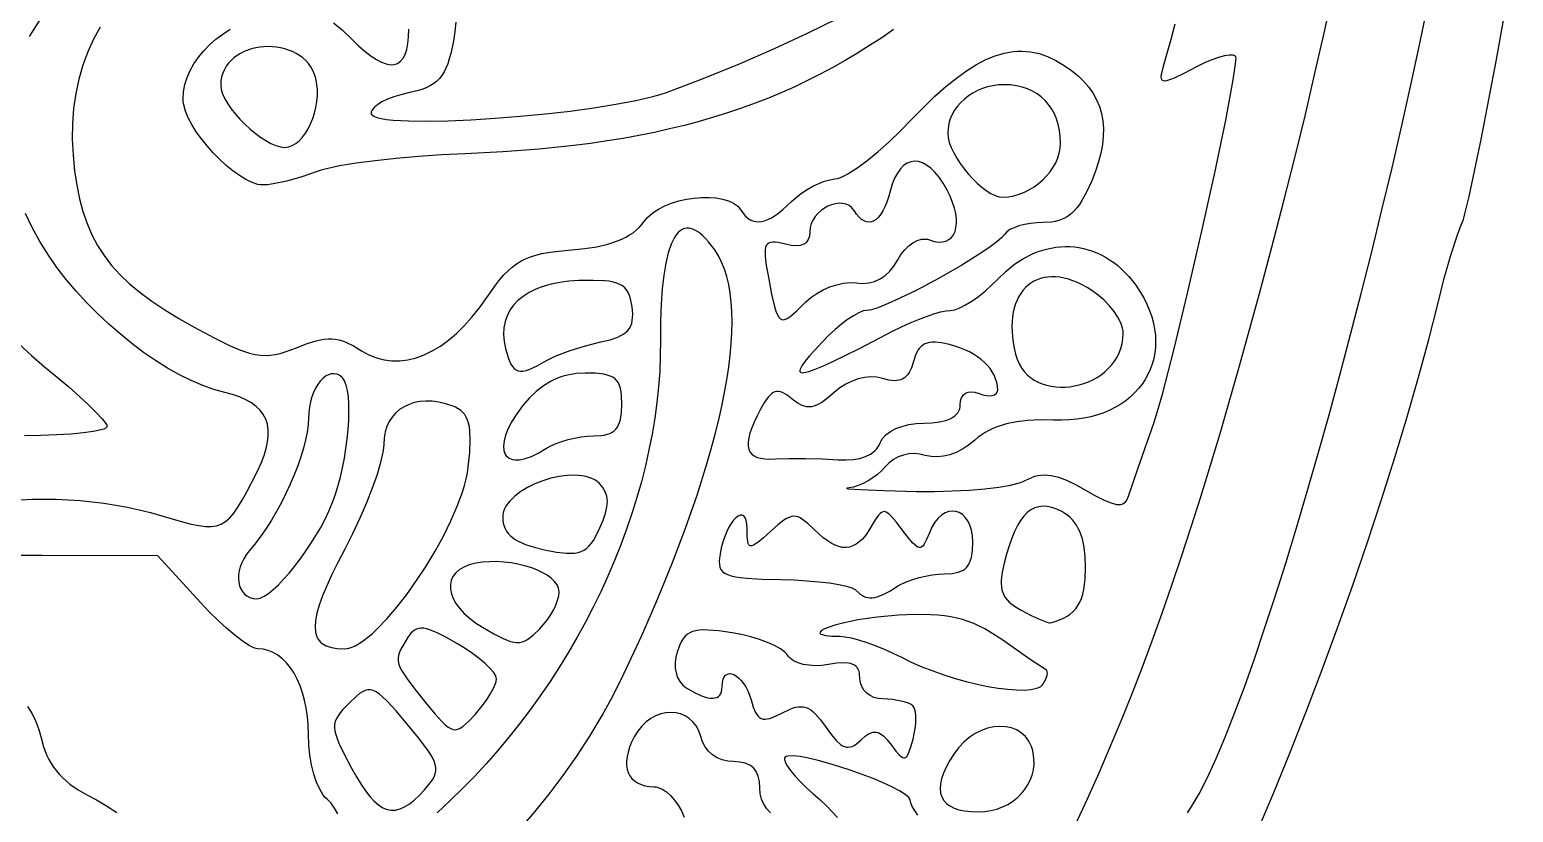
# Model space of a CAD drawing. Header units: millimetres. Extents: x -4.46 to 4.46, y -4.6 to 4.42.
# Drawn here: x 2.774 to 4.418, y -1.834 to -0.967 of the extents above; entities that cross this region are included whole.
import ezdxf

# ---------------------------------------------------------------- set-up
doc = ezdxf.new("R2010")
doc.units = ezdxf.units.MM

msp = doc.modelspace()

# ---------------------------------------------------------------- linework, layer by layer
at = {"flags": 128}
for points in [[(4.135201, -1.853766), (4.152895, -1.812102), (4.170717, -1.768468), (4.188526, -1.723257), (4.20618, -1.676862), (4.223536, -1.629676), (4.240452, -1.582092), (4.256788, -1.534502), (4.272399, -1.487299), (4.287146, -1.440876), (4.300884, -1.395625), (4.313473, -1.35194), (4.32477, -1.310213), (4.334633, -1.270836), (4.341906, -1.242228), (4.349444, -1.215671), (4.356354, -1.194127), (4.359295, -1.186161), (4.361744, -1.180558), (4.363054, -1.177067), (4.364796, -1.170987), (4.369463, -1.151647), (4.375513, -1.123704), (4.382715, -1.088327), (4.399641, -0.999943), (4.418383, -0.895836)], [(3.933229, -1.847451), (3.946492, -1.818817), (3.959317, -1.790185), (3.971743, -1.761464), (3.983811, -1.732565), (3.995558, -1.703397), (4.007025, -1.673873), (4.018251, -1.6439), (4.029276, -1.613392), (4.040139, -1.582256), (4.05088, -1.550405), (4.061538, -1.517748), (4.072152, -1.484195), (4.093407, -1.414046), (4.114962, -1.339239), (4.137133, -1.259058), (4.150841, -1.207927), (4.163872, -1.157891), (4.176231, -1.108885), (4.187925, -1.060841), (4.198959, -1.013695), (4.20934, -0.967381), (4.219075, -0.921832)], [(4.057452, -1.834388), (4.061557, -1.828178), (4.070188, -1.813302), (4.079343, -1.795288), (4.088979, -1.774299), (4.099052, -1.750496), (4.109518, -1.724042), (4.120334, -1.695101), (4.131455, -1.663835), (4.142838, -1.630406), (4.154439, -1.594978), (4.166215, -1.557713), (4.178121, -1.518773), (4.190115, -1.478322), (4.202151, -1.436522), (4.214188, -1.393535), (4.22618, -1.349525), (4.238084, -1.304654), (4.249856, -1.259085), (4.261454, -1.21298), (4.272831, -1.166502), (4.283947, -1.119814), (4.294755, -1.073078), (4.305213, -1.026457), (4.315277, -0.980114), (4.324904, -0.934212)], [(2.774314, -0.974308), (2.795982, -0.940088)], [(2.852466, -0.964071), (2.845112, -0.97744), (2.838709, -0.991521), (2.833279, -1.006267), (2.828849, -1.02163), (2.82544, -1.037562), (2.823078, -1.054016), (2.821786, -1.070944), (2.821588, -1.088298), (2.822508, -1.106031), (2.824257, -1.123109), (2.82662, -1.139111), (2.829656, -1.154121), (2.833423, -1.168221), (2.837978, -1.181493), (2.843381, -1.19402), (2.849689, -1.205885), (2.856961, -1.217169), (2.865254, -1.227957), (2.874627, -1.238329), (2.885139, -1.248369), (2.896846, -1.258159), (2.909807, -1.267783), (2.924081, -1.277321), (2.939726, -1.286858), (2.9568, -1.296475), (2.978742, -1.308157), (2.996691, -1.316956), (3.004445, -1.32033), (3.011534, -1.323049), (3.018068, -1.325137), (3.024159, -1.326614), (3.029917, -1.327503), (3.035452, -1.327827), (3.040877, -1.327607), (3.046302, -1.326866), (3.051837, -1.325625), (3.057594, -1.323907), (3.070216, -1.319128), (3.081821, -1.314635), (3.09192, -1.311511), (3.096525, -1.310468), (3.100897, -1.309774), (3.105083, -1.309431), (3.109131, -1.309442), (3.11309, -1.309808), (3.117006, -1.310533), (3.120927, -1.311617), (3.124902, -1.313063), (3.133201, -1.317052), (3.142286, -1.322517), (3.150362, -1.327071), (3.158668, -1.330462), (3.167171, -1.332703), (3.17584, -1.333809), (3.184642, -1.333792), (3.193545, -1.332667), (3.202517, -1.330448), (3.211525, -1.327147), (3.220538, -1.322779), (3.229522, -1.317358), (3.238446, -1.310896), (3.247278, -1.303409), (3.255985, -1.29491), (3.264535, -1.285412), (3.272896, -1.274929), (3.281036, -1.263475), (3.290839, -1.249577), (3.295449, -1.243692), (3.299968, -1.238458), (3.304471, -1.233833), (3.309034, -1.229774), (3.313735, -1.226237), (3.318649, -1.223182), (3.323852, -1.220563), (3.329423, -1.218339), (3.335435, -1.216466), (3.341967, -1.214903), (3.349095, -1.213605), (3.356894, -1.21253), (3.374814, -1.210878), (3.389618, -1.209423), (3.403016, -1.207284), (3.415026, -1.204452), (3.425671, -1.200919), (3.430488, -1.198888), (3.434971, -1.196679), (3.439123, -1.19429), (3.442946, -1.191721), (3.446444, -1.188972), (3.449618, -1.186041), (3.452472, -1.182926), (3.455008, -1.179628), (3.459342, -1.174516), (3.464745, -1.169888), (3.471058, -1.165762), (3.478119, -1.162158), (3.485767, -1.159095), (3.49384, -1.156592), (3.502177, -1.15467), (3.510617, -1.153346), (3.519, -1.152642), (3.527162, -1.152576), (3.534945, -1.153168), (3.542186, -1.154436), (3.548724, -1.156401), (3.554397, -1.159082), (3.55686, -1.160697), (3.559046, -1.162499), (3.560935, -1.164488), (3.562508, -1.166669), (3.564885, -1.170156), (3.567379, -1.173105), (3.569997, -1.175516), (3.572746, -1.177386), (3.575634, -1.178716), (3.578667, -1.179503), (3.581852, -1.179746), (3.585195, -1.179445), (3.588705, -1.178599), (3.592388, -1.177205), (3.596251, -1.175264), (3.600301, -1.172773), (3.604545, -1.169732), (3.608989, -1.166139), (3.618508, -1.157294), (3.623689, -1.152585), (3.629505, -1.148119), (3.63576, -1.143999), (3.642256, -1.140329), (3.648796, -1.137211), (3.655182, -1.134748), (3.661216, -1.133042), (3.666702, -1.132197), (3.669555, -1.131678), (3.672943, -1.130519), (3.676822, -1.128752), (3.68115, -1.126414), (3.690973, -1.120154), (3.702062, -1.112011), (3.714067, -1.102258), (3.726638, -1.091164), (3.739425, -1.079002), (3.752077, -1.066044), (3.76506, -1.052632), (3.777556, -1.040567), (3.789602, -1.029839), (3.80123, -1.020435), (3.812476, -1.012343), (3.823375, -1.00555), (3.833961, -1.000045), (3.844268, -0.995815), (3.854332, -0.992848), (3.864186, -0.991132), (3.869046, -0.99074), (3.873866, -0.990655), (3.878651, -0.990877), (3.883406, -0.991404), (3.89284, -0.993367), (3.902203, -0.996532), (3.91153, -1.000887), (3.920855, -1.006419), (3.928862, -1.012068), (3.936047, -1.017989), (3.94241, -1.024189), (3.947955, -1.030679), (3.952683, -1.037465), (3.956597, -1.044557), (3.959698, -1.051963), (3.961989, -1.059692), (3.963471, -1.067751), (3.964147, -1.07615), (3.964018, -1.084897), (3.963088, -1.093999), (3.961357, -1.103467), (3.958827, -1.113307), (3.955502, -1.12353), (3.951383, -1.134142), (3.94593, -1.146193), (3.940439, -1.156172), (3.937628, -1.160429), (3.934744, -1.164221), (3.931768, -1.167568), (3.928678, -1.170485), (3.925454, -1.172993), (3.922074, -1.175108), (3.918518, -1.176848), (3.914766, -1.178231), (3.910795, -1.179276), (3.906586, -1.180001), (3.897369, -1.180558), (3.890254, -1.180819), (3.883305, -1.181567), (3.876696, -1.182748), (3.870603, -1.184312), (3.8652, -1.186205), (3.86066, -1.188375), (3.857158, -1.190769), (3.854869, -1.193336), (3.851609, -1.19715), (3.846067, -1.201957), (3.838551, -1.207586), (3.829372, -1.213866), (3.80726, -1.227696), (3.782206, -1.242079), (3.756684, -1.255647), (3.73317, -1.267031), (3.722939, -1.271478), (3.714138, -1.274865), (3.707076, -1.277023), (3.702064, -1.277781), (3.69805, -1.278489), (3.69302, -1.28052), (3.687175, -1.283731), (3.680716, -1.28798), (3.673846, -1.293124), (3.666767, -1.299021), (3.659679, -1.305528), (3.652786, -1.312503), (3.638456, -1.328322), (3.633457, -1.334442), (3.629989, -1.339354), (3.628116, -1.34305), (3.627798, -1.344438), (3.627903, -1.345519), (3.62844, -1.346291), (3.629415, -1.346752), (3.630838, -1.346902), (3.632716, -1.346739), (3.637872, -1.34547), (3.644946, -1.342935), (3.654004, -1.339125), (3.66511, -1.33403), (3.693727, -1.319944), (3.731314, -1.3006), (3.740517, -1.296015), (3.749883, -1.291738), (3.759149, -1.287862), (3.768055, -1.284482), (3.77634, -1.28169), (3.783745, -1.27958), (3.790008, -1.278246), (3.794869, -1.277781), (3.799501, -1.277072), (3.805109, -1.275041), (3.811478, -1.27183), (3.818393, -1.267581), (3.825641, -1.262437), (3.833006, -1.25654), (3.840274, -1.250033), (3.84723, -1.243058), (3.856337, -1.234219), (3.865824, -1.22663), (3.875623, -1.22029), (3.885664, -1.215194), (3.890754, -1.213112), (3.895879, -1.21134), (3.90103, -1.209877), (3.906199, -1.208724), (3.911377, -1.20788), (3.916555, -1.207344), (3.921725, -1.207116), (3.926878, -1.207195), (3.932005, -1.207582), (3.937098, -1.208276), (3.942149, -1.209277), (3.947148, -1.210583), (3.952087, -1.212195), (3.956958, -1.214112), (3.961751, -1.216334), (3.966459, -1.218861), (3.971072, -1.221692), (3.975582, -1.224826), (3.97998, -1.228264), (3.984258, -1.232005), (3.988407, -1.236048), (3.992418, -1.240393), (3.996284, -1.24504), (3.999994, -1.249989), (4.00469, -1.257007), (4.008801, -1.264034), (4.012338, -1.271052), (4.015311, -1.278047), (4.017728, -1.285002), (4.019601, -1.291901), (4.020938, -1.298729), (4.021749, -1.305468), (4.022045, -1.312104), (4.021834, -1.318621), (4.021127, -1.325002), (4.019933, -1.331231), (4.018262, -1.337293), (4.016124, -1.343171), (4.013529, -1.34885), (4.010485, -1.354314), (4.007004, -1.359546), (4.003094, -1.364531), (3.998766, -1.369253), (3.994029, -1.373695), (3.988893, -1.377842), (3.983367, -1.381679), (3.977462, -1.385188), (3.971187, -1.388354), (3.964552, -1.391161), (3.957567, -1.393594), (3.950241, -1.395635), (3.942584, -1.397269), (3.934606, -1.398481), (3.926316, -1.399254), (3.917725, -1.399572), (3.908841, -1.399419), (3.894101, -1.39917), (3.880562, -1.399764), (3.868168, -1.401218), (3.85686, -1.403544), (3.846584, -1.406759), (3.841814, -1.408704), (3.837281, -1.410876), (3.832977, -1.413278), (3.828895, -1.415911), (3.825028, -1.418777), (3.821369, -1.421878), (3.814854, -1.427184), (3.808031, -1.431633), (3.80101, -1.43519), (3.793904, -1.437824), (3.786823, -1.4395), (3.779881, -1.440184), (3.773187, -1.439845), (3.766855, -1.438447), (3.760785, -1.437013), (3.754646, -1.436502), (3.748549, -1.436883), (3.742602, -1.438124), (3.736913, -1.440195), (3.731593, -1.443064), (3.726751, -1.4467), (3.722494, -1.451072), (3.718507, -1.455367), (3.713896, -1.459458), (3.708825, -1.46325), (3.703459, -1.466649), (3.697963, -1.469557), (3.692502, -1.471881), (3.68724, -1.473524), (3.682341, -1.474392), (3.679781, -1.474863), (3.680023, -1.475113), (3.68123, -1.475371), (3.694928, -1.476432), (3.720986, -1.477448), (3.756952, -1.478294), (3.776972, -1.478354), (3.796597, -1.477858), (3.815328, -1.476857), (3.832669, -1.4754), (3.848123, -1.473538), (3.861193, -1.47132), (3.87138, -1.468796), (3.875238, -1.467435), (3.878189, -1.466017), (3.88482, -1.462789), (3.888186, -1.461646), (3.89161, -1.460821), (3.895112, -1.460317), (3.898711, -1.460137), (3.902426, -1.460285), (3.906277, -1.460763), (3.914463, -1.462724), (3.923421, -1.466044), (3.933306, -1.470749), (3.944272, -1.476864), (3.955541, -1.483281), (3.96492, -1.488049), (3.972597, -1.491195), (3.97876, -1.492744), (3.981331, -1.492928), (3.983595, -1.492722), (3.985573, -1.49213), (3.987289, -1.491155), (3.988768, -1.4898), (3.990031, -1.488069), (3.992008, -1.483489), (4.002537, -1.45227), (4.019869, -1.402781)], [(3.731751, -0.966552), (3.718493, -0.975689), (3.705135, -0.984473), (3.691663, -0.992908), (3.678065, -1.000999), (3.664325, -1.008749), (3.650432, -1.016164), (3.63637, -1.023248), (3.622127, -1.030005), (3.607689, -1.03644), (3.593042, -1.042557), (3.578172, -1.04836), (3.563066, -1.053855), (3.547711, -1.059044), (3.532092, -1.063934), (3.516197, -1.068528), (3.500011, -1.072831), (3.483521, -1.076847), (3.466712, -1.08058), (3.449573, -1.084036), (3.432088, -1.087218), (3.414245, -1.090131), (3.39603, -1.09278), (3.377428, -1.095168), (3.339013, -1.099181), (3.298891, -1.102207), (3.256952, -1.104281), (3.231044, -1.105529), (3.205332, -1.107283), (3.180488, -1.109462), (3.157185, -1.111987), (3.136097, -1.114777), (3.117898, -1.117751), (3.103259, -1.12083), (3.097486, -1.122384), (3.092855, -1.123933), (3.076054, -1.129739), (3.059204, -1.134496), (3.044263, -1.137711), (3.03812, -1.138586), (3.033189, -1.138892), (3.030335, -1.138709), (3.027324, -1.138172), (3.020894, -1.136105), (3.01403, -1.132832), (3.006861, -1.12849), (2.999517, -1.12322), (2.99213, -1.117161), (2.984828, -1.110453), (2.977742, -1.103234), (2.971003, -1.095644), (2.96474, -1.087822), (2.959083, -1.079908), (2.954163, -1.072042), (2.95011, -1.064362), (2.947054, -1.057008), (2.945124, -1.05012), (2.944623, -1.046894), (2.944452, -1.043836), (2.944968, -1.03573), (2.946481, -1.027694), (2.948941, -1.019776), (2.952297, -1.012023), (2.956499, -1.004484), (2.961497, -0.997206), (2.96724, -0.990238), (2.973678, -0.983626), (2.98076, -0.977419), (2.988436, -0.971665), (2.996655, -0.966411)], [(3.11119, -0.959422), (3.121001, -0.967464), (3.131827, -0.977781), (3.13926, -0.984911), (3.146242, -0.99099), (3.15277, -0.99602), (3.158839, -0.999999), (3.164446, -1.00293), (3.169587, -1.004813), (3.174257, -1.005648), (3.178452, -1.005437), (3.182169, -1.00418), (3.185404, -1.001877), (3.188152, -0.99853), (3.190409, -0.99414), (3.192172, -0.988706), (3.193436, -0.982231), (3.194198, -0.974714), (3.194452, -0.966156)], [(3.246683, -0.958685), (3.245659, -0.968727), (3.243911, -0.979503), (3.240958, -0.993292), (3.239346, -0.999227), (3.237597, -1.004574), (3.235679, -1.009372), (3.233558, -1.013659), (3.2312, -1.017474), (3.22857, -1.020855), (3.225636, -1.023842), (3.222364, -1.026473), (3.218719, -1.028786), (3.214669, -1.030821), (3.210178, -1.032616), (3.205214, -1.034209), (3.19373, -1.036947), (3.185507, -1.038884), (3.177835, -1.04125), (3.170881, -1.043952), (3.164815, -1.046899), (3.159805, -1.049999), (3.156017, -1.053162), (3.153622, -1.056296), (3.152998, -1.057823), (3.152786, -1.059308), (3.152973, -1.060237), (3.153526, -1.06111), (3.155694, -1.062692), (3.159208, -1.064059), (3.163986, -1.065218), (3.169947, -1.066173), (3.177009, -1.066932), (3.19411, -1.067879), (3.214638, -1.068107), (3.237941, -1.067661), (3.263368, -1.066586), (3.290265, -1.06493), (3.317981, -1.062737), (3.345864, -1.060054), (3.373263, -1.056927), (3.399524, -1.053402), (3.423996, -1.049525), (3.446028, -1.045341), (3.464967, -1.040897), (3.473073, -1.038592), (3.480161, -1.036239), (3.52079, -1.02091), (3.560929, -1.004624), (3.599753, -0.987777), (3.636435, -0.970767), (3.67015, -0.953988)], [(4.019869, -1.402781), (4.024167, -1.389375), (4.029492, -1.370659), (4.042506, -1.32049), (4.057469, -1.258663), (4.072942, -1.191564), (4.087484, -1.125581), (4.099654, -1.067103), (4.1044, -1.042674), (4.108013, -1.022517), (4.110312, -1.00743), (4.111119, -0.998211), (4.110893, -0.997024), (4.110228, -0.9961), (4.109148, -0.995433), (4.107675, -0.99502), (4.103639, -0.994932), (4.098298, -0.995796), (4.091831, -0.997572), (4.084418, -1.000221), (4.076237, -1.003702), (4.067466, -1.007975), (4.053142, -1.015323), (4.042482, -1.020445), (4.038402, -1.022134), (4.035092, -1.023224), (4.0325, -1.023699), (4.030579, -1.023544), (4.029279, -1.022746), (4.028552, -1.021289), (4.028347, -1.01916), (4.028617, -1.016342), (4.030381, -1.008586), (4.033452, -0.997906), (4.039344, -0.977305), (4.043667, -0.960397)], [(3.091577, -1.021017), (3.090137, -1.016358), (3.088262, -1.012038), (3.085984, -1.008053), (3.083333, -1.004402), (3.080343, -1.001082), (3.077044, -0.99809), (3.073467, -0.995426), (3.069644, -0.993086), (3.065608, -0.991069), (3.061388, -0.989371), (3.057018, -0.987992), (3.052527, -0.986928), (3.047949, -0.986177), (3.043314, -0.985737), (3.038653, -0.985606), (3.033999, -0.985782), (3.029383, -0.986263), (3.024836, -0.987045), (3.020391, -0.988127), (3.016077, -0.989507), (3.011928, -0.991183), (3.007974, -0.993152), (3.004247, -0.995411), (3.000779, -0.99796), (2.9976, -1.000795), (2.994743, -1.003914), (2.992239, -1.007316), (2.99012, -1.010997), (2.988417, -1.014956), (2.987161, -1.01919), (2.986385, -1.023697), (2.986119, -1.028475), (2.986657, -1.033003), (2.9882, -1.037973), (2.990645, -1.043283), (2.993886, -1.048832), (2.99782, -1.05452), (3.002342, -1.060244), (3.007348, -1.065903), (3.012734, -1.071397), (3.018394, -1.076623), (3.024225, -1.081482), (3.030123, -1.08587), (3.035982, -1.089688), (3.041699, -1.092833), (3.04717, -1.095206), (3.052289, -1.096703), (3.056952, -1.097225), (3.061158, -1.096721), (3.065266, -1.095266), (3.069238, -1.09294), (3.073038, -1.089827), (3.076628, -1.086009), (3.079971, -1.081568), (3.083029, -1.076586), (3.085765, -1.071147), (3.088141, -1.065331), (3.090121, -1.059222), (3.091667, -1.052902), (3.092741, -1.046453), (3.093307, -1.039958), (3.093326, -1.033499), (3.092762, -1.027157), (3.091577, -1.021017)], [(3.916675, -1.092364), (3.916389, -1.085186), (3.915543, -1.078348), (3.914154, -1.071865), (3.912237, -1.065755), (3.90981, -1.060036), (3.906889, -1.054723), (3.903492, -1.049836), (3.899633, -1.04539), (3.89533, -1.041403), (3.8906, -1.037892), (3.88546, -1.034874), (3.879925, -1.032366), (3.874012, -1.030385), (3.867738, -1.02895), (3.86112, -1.028076), (3.854175, -1.027781), (3.847877, -1.028063), (3.841739, -1.028893), (3.835797, -1.030239), (3.830083, -1.032074), (3.824631, -1.034367), (3.819476, -1.03709), (3.814651, -1.040214), (3.81019, -1.043709), (3.806127, -1.047547), (3.802496, -1.051697), (3.799331, -1.056132), (3.796665, -1.060822), (3.794532, -1.065737), (3.792967, -1.070848), (3.792003, -1.076127), (3.791675, -1.081544), (3.792131, -1.086445), (3.793443, -1.091753), (3.795522, -1.097367), (3.798283, -1.103186), (3.801638, -1.10911), (3.805499, -1.115037), (3.809781, -1.120868), (3.814395, -1.126501), (3.819256, -1.131836), (3.824275, -1.136771), (3.829366, -1.141207), (3.834442, -1.145042), (3.839416, -1.148177), (3.844201, -1.150509), (3.84871, -1.151938), (3.852855, -1.152364), (3.858953, -1.151866), (3.864972, -1.150744), (3.87087, -1.149039), (3.876602, -1.146792), (3.882126, -1.144042), (3.887397, -1.140832), (3.892373, -1.137202), (3.89701, -1.133192), (3.901264, -1.128844), (3.905091, -1.124199), (3.90845, -1.119296), (3.911295, -1.114178), (3.913583, -1.108885), (3.915272, -1.103458), (3.916317, -1.097937), (3.916675, -1.092364)], [(3.690036, -1.247378), (3.697248, -1.247879), (3.704107, -1.247299), (3.710584, -1.245654), (3.71665, -1.242959), (3.722278, -1.23923), (3.727438, -1.234481), (3.732103, -1.228729), (3.736244, -1.221989), (3.739882, -1.216055), (3.743994, -1.21086), (3.748451, -1.206483), (3.753126, -1.203006), (3.757893, -1.20051), (3.762623, -1.199075), (3.76719, -1.198782), (3.769372, -1.199088), (3.771466, -1.199711), (3.776737, -1.201357), (3.781545, -1.202106), (3.785872, -1.202006), (3.789703, -1.201103), (3.79302, -1.199442), (3.795809, -1.197071), (3.798051, -1.194037), (3.799732, -1.190385), (3.800834, -1.186162), (3.801341, -1.181414), (3.801236, -1.176189), (3.800503, -1.170531), (3.799127, -1.164489), (3.797089, -1.158108), (3.794374, -1.151435), (3.790966, -1.144517), (3.786564, -1.136921), (3.782063, -1.130352), (3.777497, -1.12481), (3.772901, -1.120293), (3.76831, -1.116801), (3.763757, -1.114334), (3.759277, -1.112889), (3.754906, -1.112468), (3.750676, -1.113069), (3.746622, -1.114691), (3.74278, -1.117334), (3.739183, -1.120997), (3.735866, -1.12568), (3.732863, -1.131381), (3.730209, -1.1381), (3.727939, -1.145836), (3.726166, -1.152231), (3.724228, -1.157988), (3.722138, -1.163101), (3.719912, -1.16756), (3.717565, -1.171358), (3.71511, -1.174488), (3.712562, -1.176941), (3.709937, -1.178709), (3.707248, -1.179786), (3.704511, -1.180162), (3.701739, -1.179831), (3.698948, -1.178783), (3.696153, -1.177013), (3.693367, -1.17451), (3.690605, -1.171269), (3.687883, -1.167281), (3.685383, -1.164114), (3.682381, -1.161767), (3.678968, -1.160197), (3.675237, -1.15936), (3.671278, -1.159212), (3.667183, -1.15971), (3.663044, -1.16081), (3.658952, -1.162468), (3.654999, -1.164641), (3.651276, -1.167286), (3.647875, -1.170359), (3.644887, -1.173816), (3.642403, -1.177613), (3.640516, -1.181708), (3.639317, -1.186056), (3.638897, -1.190614), (3.638472, -1.195411), (3.637197, -1.199334), (3.635074, -1.202382), (3.633695, -1.203578), (3.632103, -1.204555), (3.628286, -1.205851), (3.623621, -1.20627), (3.618112, -1.205812), (3.611758, -1.204475), (3.603811, -1.202688), (3.60055, -1.202256), (3.597741, -1.202175), (3.595366, -1.202482), (3.593409, -1.203208), (3.591851, -1.204389), (3.590675, -1.206058), (3.589863, -1.20825), (3.589399, -1.210997), (3.589264, -1.214334), (3.589442, -1.218295), (3.590663, -1.228225), (3.592925, -1.241058), (3.596579, -1.259792), (3.599744, -1.273542), (3.601288, -1.278643), (3.602882, -1.282614), (3.604584, -1.285491), (3.606452, -1.287314), (3.608544, -1.28812), (3.610916, -1.287948), (3.613627, -1.286836), (3.616733, -1.284822), (3.624365, -1.278243), (3.634272, -1.268517), (3.640004, -1.263491), (3.646547, -1.258973), (3.653674, -1.25505), (3.661154, -1.251807), (3.668759, -1.249331), (3.67626, -1.24771), (3.683429, -1.24703), (3.690036, -1.247378)], [(2.764118, -1.48769), (2.777379, -1.487124), (2.790657, -1.486921), (2.803936, -1.487084), (2.8172, -1.487616), (2.830434, -1.488519), (2.843624, -1.489796), (2.856753, -1.491449), (2.869806, -1.49348), (2.882768, -1.495894), (2.895623, -1.498691), (2.908356, -1.501874), (2.920952, -1.505447), (2.943924, -1.512146), (2.953411, -1.514561), (2.961759, -1.516261), (2.969118, -1.517177), (2.975633, -1.51724), (2.981452, -1.516382), (2.986721, -1.514532), (2.991588, -1.511623), (2.9962, -1.507585), (3.000702, -1.50235), (3.005243, -1.495848), (3.00997, -1.48801), (3.015028, -1.478768), (3.02673, -1.455794), (3.030833, -1.446996), (3.034097, -1.438671), (3.036521, -1.430814), (3.038102, -1.423418), (3.038838, -1.416479), (3.038728, -1.40999), (3.037768, -1.403948), (3.035956, -1.398345), (3.03329, -1.393176), (3.029769, -1.388437), (3.025389, -1.38412), (3.020148, -1.380222), (3.014045, -1.376736), (3.007076, -1.373657), (2.999241, -1.370979), (2.990536, -1.368697), (2.978531, -1.365426), (2.966113, -1.361024), (2.953365, -1.355557), (2.940369, -1.349088), (2.927209, -1.341682), (2.913965, -1.333403), (2.900721, -1.324316), (2.88756, -1.314484), (2.874564, -1.303971), (2.861815, -1.292843), (2.849397, -1.281163), (2.837391, -1.268996), (2.825881, -1.256406), (2.814948, -1.243457), (2.804676, -1.230213), (2.795147, -1.216739), (2.785684, -1.201654), (2.777273, -1.18615), (2.769924, -1.170314)], [(3.432925, -1.680558), (3.452559, -1.63801), (3.47049, -1.596867), (3.486699, -1.557206), (3.501172, -1.519103), (3.513891, -1.482631), (3.524841, -1.447868), (3.529648, -1.43115), (3.534006, -1.414888), (3.537914, -1.39909), (3.541369, -1.383767), (3.54437, -1.368927), (3.546915, -1.35458), (3.549001, -1.340735), (3.550626, -1.327402), (3.551789, -1.314591), (3.552488, -1.30231), (3.55272, -1.29057), (3.552483, -1.279379), (3.551776, -1.268747), (3.550596, -1.258683), (3.548942, -1.249197), (3.546811, -1.240299), (3.544201, -1.231997), (3.541111, -1.224302), (3.537538, -1.217222), (3.53348, -1.210767), (3.526555, -1.201712), (3.523226, -1.197992), (3.519988, -1.194805), (3.516843, -1.192149), (3.513793, -1.190021), (3.510838, -1.188419), (3.507982, -1.187338), (3.505226, -1.186777), (3.502571, -1.186733), (3.500019, -1.187202), (3.497573, -1.188182), (3.495233, -1.18967), (3.493001, -1.191663), (3.49088, -1.194158), (3.488871, -1.197152), (3.486975, -1.200643), (3.485195, -1.204627), (3.481987, -1.214063), (3.479262, -1.225439), (3.477033, -1.238731), (3.475314, -1.253917), (3.474119, -1.270972), (3.473461, -1.289874), (3.473355, -1.3106), (3.473207, -1.327738), (3.47249, -1.344992), (3.471214, -1.362346), (3.469386, -1.379783), (3.467013, -1.397287), (3.464104, -1.414841), (3.460666, -1.432428), (3.456708, -1.450031), (3.452236, -1.467635), (3.44726, -1.485222), (3.441787, -1.502776), (3.435824, -1.520281), (3.42938, -1.537719), (3.422462, -1.555074), (3.415078, -1.572329), (3.407237, -1.589468), (3.398946, -1.606474), (3.390212, -1.623331), (3.381044, -1.640022), (3.37145, -1.65653), (3.361437, -1.672839), (3.351013, -1.688933), (3.340186, -1.704793), (3.328965, -1.720405), (3.317356, -1.73575), (3.305367, -1.750814), (3.293007, -1.765579), (3.280284, -1.780028), (3.267205, -1.794144), (3.253778, -1.807913), (3.24001, -1.821315), (3.225911, -1.834336)], [(3.407161, -1.312836), (3.41757, -1.310292), (3.425963, -1.307398), (3.429448, -1.305771), (3.432482, -1.303996), (3.435082, -1.302055), (3.437267, -1.299928), (3.439053, -1.297594), (3.440458, -1.295035), (3.441501, -1.292229), (3.442198, -1.289158), (3.442567, -1.285802), (3.442626, -1.28214), (3.441883, -1.273822), (3.440185, -1.265002), (3.439039, -1.261301), (3.437631, -1.258042), (3.435913, -1.2552), (3.433839, -1.252754), (3.431359, -1.250679), (3.428428, -1.248952), (3.424997, -1.24755), (3.421019, -1.24645), (3.416446, -1.245627), (3.411231, -1.245059), (3.398682, -1.244592), (3.382994, -1.244864), (3.372002, -1.245559), (3.361693, -1.246886), (3.35209, -1.248824), (3.343214, -1.251352), (3.335089, -1.254448), (3.327737, -1.258093), (3.32118, -1.262265), (3.315442, -1.266944), (3.310545, -1.272107), (3.30651, -1.277735), (3.303362, -1.283807), (3.301123, -1.290301), (3.299815, -1.297197), (3.29946, -1.304474), (3.300082, -1.312111), (3.301702, -1.320086), (3.304611, -1.329938), (3.306117, -1.333914), (3.307707, -1.337272), (3.30942, -1.340022), (3.311293, -1.342176), (3.313366, -1.343745), (3.315675, -1.344739), (3.318258, -1.34517), (3.321155, -1.345049), (3.324402, -1.344387), (3.328038, -1.343195), (3.336629, -1.339266), (3.34723, -1.33335), (3.352213, -1.330721), (3.358405, -1.327942), (3.37343, -1.32227), (3.390338, -1.31701), (3.407161, -1.312836)], [(3.986119, -1.3031), (3.985939, -1.300469), (3.985412, -1.297681), (3.983387, -1.291729), (3.980185, -1.28544), (3.975949, -1.279008), (3.970821, -1.272627), (3.964943, -1.266493), (3.958458, -1.260798), (3.951508, -1.255739), (3.9461, -1.252388), (3.940781, -1.24947), (3.935559, -1.246978), (3.930444, -1.244905), (3.925444, -1.243243), (3.920569, -1.241984), (3.915827, -1.241122), (3.911228, -1.240648), (3.90678, -1.240555), (3.902492, -1.240836), (3.898373, -1.241483), (3.894433, -1.242489), (3.890679, -1.243846), (3.887122, -1.245546), (3.88377, -1.247583), (3.880631, -1.249949), (3.877716, -1.252636), (3.875032, -1.255637), (3.87259, -1.258944), (3.870397, -1.262551), (3.868463, -1.266448), (3.866797, -1.27063), (3.865407, -1.275088), (3.864303, -1.279815), (3.863493, -1.284804), (3.862987, -1.290046), (3.862794, -1.295536), (3.862922, -1.301264), (3.86338, -1.307224), (3.864178, -1.313408), (3.865324, -1.319809), (3.866827, -1.326419), (3.868514, -1.331888), (3.870685, -1.336889), (3.873305, -1.341427), (3.87634, -1.34551), (3.879753, -1.349145), (3.883509, -1.352339), (3.887574, -1.355098), (3.891912, -1.35743), (3.896487, -1.359341), (3.901265, -1.360839), (3.90621, -1.36193), (3.911286, -1.362621), (3.916459, -1.36292), (3.921692, -1.362832), (3.926952, -1.362365), (3.932202, -1.361525), (3.937408, -1.360321), (3.942533, -1.358758), (3.947543, -1.356843), (3.952403, -1.354584), (3.957076, -1.351987), (3.961529, -1.349059), (3.965724, -1.345807), (3.969628, -1.342238), (3.973205, -1.338359), (3.976419, -1.334176), (3.979236, -1.329698), (3.98162, -1.324929), (3.983535, -1.319879), (3.984947, -1.314552), (3.98582, -1.308957), (3.986119, -1.3031)], [(2.762432, -1.314792), (2.776451, -1.327927), (2.79098, -1.340281), (2.804807, -1.351653), (2.817733, -1.362675), (2.829474, -1.373073), (2.839744, -1.382579), (2.848259, -1.390921), (2.854734, -1.397827), (2.858884, -1.403028), (2.859998, -1.404905), (2.860425, -1.406253), (2.860018, -1.407315), (2.858682, -1.408347), (2.856465, -1.409344), (2.853413, -1.4103), (2.844993, -1.412069), (2.8338, -1.413612), (2.820207, -1.414886), (2.804593, -1.415848), (2.787331, -1.416457), (2.7688, -1.416669)], [(3.716855, -1.424517), (3.717951, -1.422165), (3.719382, -1.41991), (3.723188, -1.415724), (3.728137, -1.412018), (3.734098, -1.408852), (3.740937, -1.406285), (3.748519, -1.404378), (3.756712, -1.40319), (3.765383, -1.402781), (3.774594, -1.402447), (3.782659, -1.401454), (3.789553, -1.399815), (3.795249, -1.397543), (3.799724, -1.39465), (3.801495, -1.392975), (3.802951, -1.39115), (3.804089, -1.389176), (3.804906, -1.387055), (3.805399, -1.384788), (3.805564, -1.382378), (3.805938, -1.37808), (3.807034, -1.374518), (3.808808, -1.371715), (3.81122, -1.369697), (3.814226, -1.368489), (3.817786, -1.368116), (3.821857, -1.368603), (3.826397, -1.369975), (3.830577, -1.37134), (3.834469, -1.372143), (3.837987, -1.3724), (3.841048, -1.372128), (3.843566, -1.371343), (3.845457, -1.370061), (3.846637, -1.368299), (3.847022, -1.366072), (3.846711, -1.361829), (3.845942, -1.35768), (3.844726, -1.353636), (3.843076, -1.349708), (3.841002, -1.345908), (3.838518, -1.342245), (3.835633, -1.338732), (3.83236, -1.335379), (3.828711, -1.332198), (3.824697, -1.329199), (3.82033, -1.326394), (3.815621, -1.323793), (3.810583, -1.321408), (3.805226, -1.319249), (3.799563, -1.317328), (3.793605, -1.315656), (3.784947, -1.313805), (3.777603, -1.313034), (3.774382, -1.313073), (3.77144, -1.313407), (3.76876, -1.314041), (3.766326, -1.314985), (3.76412, -1.316247), (3.762127, -1.317834), (3.76033, -1.319754), (3.758713, -1.322015), (3.755948, -1.327592), (3.753702, -1.334628), (3.751553, -1.341326), (3.748928, -1.346707), (3.747416, -1.348914), (3.74576, -1.350805), (3.743953, -1.352384), (3.741985, -1.353656), (3.73985, -1.354625), (3.737538, -1.355296), (3.735042, -1.355673), (3.732353, -1.355761), (3.726365, -1.355086), (3.719508, -1.353308), (3.713167, -1.351883), (3.706491, -1.351483), (3.699598, -1.352073), (3.692603, -1.353621), (3.685624, -1.356093), (3.678776, -1.359457), (3.672175, -1.363678), (3.665939, -1.368725), (3.658544, -1.375053), (3.652014, -1.379769), (3.646139, -1.382903), (3.643382, -1.383888), (3.640711, -1.384491), (3.638099, -1.384714), (3.63552, -1.384563), (3.632949, -1.384041), (3.630358, -1.383153), (3.625016, -1.380293), (3.619286, -1.376017), (3.613624, -1.371716), (3.608671, -1.368932), (3.606407, -1.368125), (3.604257, -1.367719), (3.602198, -1.367718), (3.600211, -1.368129), (3.598273, -1.368961), (3.596364, -1.370218), (3.592545, -1.374038), (3.588585, -1.379643), (3.584314, -1.387086), (3.580398, -1.394683), (3.577123, -1.401666), (3.574492, -1.408047), (3.572509, -1.41384), (3.571178, -1.419059), (3.570504, -1.423716), (3.570489, -1.427826), (3.571138, -1.4314), (3.572455, -1.434454), (3.574444, -1.436999), (3.577108, -1.43905), (3.580452, -1.440619), (3.58448, -1.441721), (3.589195, -1.442367), (3.594601, -1.442573), (3.600702, -1.44235), (3.615853, -1.441772), (3.634013, -1.441749), (3.6529, -1.442252), (3.67023, -1.443253), (3.678914, -1.443545), (3.686912, -1.443032), (3.694159, -1.441741), (3.70059, -1.439697), (3.70614, -1.436927), (3.710744, -1.433456), (3.712671, -1.431466), (3.714337, -1.42931), (3.715735, -1.426993), (3.716855, -1.424517)], [(3.109744, -1.491544), (3.113024, -1.482504), (3.116016, -1.472835), (3.118709, -1.462681), (3.121091, -1.452188), (3.123151, -1.4415), (3.124876, -1.430763), (3.126254, -1.420122), (3.127274, -1.409721), (3.127923, -1.399707), (3.12819, -1.390223), (3.128064, -1.381415), (3.127531, -1.373427), (3.126581, -1.366406), (3.125201, -1.360495), (3.12338, -1.35584), (3.1223, -1.354029), (3.121105, -1.352586), (3.118097, -1.350128), (3.11498, -1.348602), (3.111797, -1.347957), (3.108589, -1.348145), (3.105398, -1.349116), (3.102266, -1.350821), (3.099233, -1.35321), (3.096343, -1.356234), (3.093637, -1.359843), (3.091155, -1.363988), (3.088942, -1.36862), (3.087037, -1.37369), (3.085483, -1.379147), (3.084321, -1.384942), (3.083593, -1.391026), (3.083341, -1.39735), (3.082975, -1.404671), (3.081904, -1.412703), (3.080174, -1.421348), (3.077829, -1.430505), (3.074913, -1.440076), (3.071469, -1.449961), (3.067544, -1.460061), (3.06318, -1.470277), (3.058422, -1.48051), (3.053314, -1.49066), (3.047901, -1.500628), (3.042226, -1.510315), (3.036334, -1.519621), (3.03027, -1.528448), (3.024077, -1.536697), (3.0178, -1.544267), (3.014435, -1.548523), (3.011631, -1.552922), (3.009378, -1.557406), (3.007669, -1.561916), (3.006493, -1.566396), (3.005842, -1.570789), (3.005707, -1.575035), (3.006077, -1.579079), (3.006946, -1.582863), (3.008302, -1.586328), (3.010138, -1.589418), (3.012444, -1.592075), (3.015211, -1.594242), (3.01843, -1.595861), (3.022093, -1.596874), (3.026189, -1.597225), (3.027965, -1.597051), (3.029903, -1.596538), (3.034224, -1.594549), (3.039064, -1.591369), (3.044336, -1.587107), (3.049954, -1.581873), (3.05583, -1.575777), (3.061879, -1.568928), (3.068013, -1.561437), (3.074146, -1.553413), (3.08019, -1.544965), (3.086059, -1.536205), (3.091667, -1.527241), (3.096926, -1.518183), (3.10175, -1.509141), (3.106051, -1.500225), (3.109744, -1.491544)], [(3.399314, -1.416878), (3.407551, -1.416427), (3.411115, -1.415884), (3.414327, -1.415107), (3.417202, -1.414082), (3.419754, -1.412793), (3.421997, -1.411224), (3.423944, -1.40936), (3.425609, -1.407185), (3.427008, -1.404684), (3.428152, -1.401841), (3.429058, -1.398639), (3.430206, -1.391102), (3.430564, -1.381947), (3.430215, -1.372093), (3.429734, -1.367928), (3.429006, -1.364235), (3.428002, -1.360988), (3.426691, -1.358162), (3.425042, -1.355729), (3.423024, -1.353664), (3.420606, -1.351941), (3.417758, -1.350532), (3.414448, -1.349412), (3.410647, -1.348555), (3.401447, -1.347522), (3.389911, -1.347225), (3.379879, -1.347785), (3.370264, -1.349471), (3.365609, -1.350738), (3.361054, -1.352288), (3.356597, -1.354123), (3.352237, -1.356244), (3.3438, -1.361345), (3.335731, -1.367598), (3.328017, -1.375009), (3.320647, -1.383586), (3.314081, -1.392507), (3.308771, -1.400911), (3.304683, -1.408739), (3.301783, -1.415929), (3.300037, -1.422423), (3.299411, -1.428158), (3.29987, -1.433075), (3.300496, -1.435208), (3.301381, -1.437114), (3.30252, -1.438785), (3.30391, -1.440214), (3.305545, -1.441393), (3.307421, -1.442315), (3.309535, -1.442972), (3.311882, -1.443356), (3.317258, -1.443277), (3.323515, -1.442019), (3.330619, -1.43952), (3.338535, -1.43572), (3.34723, -1.430558), (3.352053, -1.42785), (3.357784, -1.425315), (3.364211, -1.423009), (3.371121, -1.420989), (3.378299, -1.419309), (3.385533, -1.418027), (3.392609, -1.417198), (3.399314, -1.416878)], [(3.26048, -1.451211), (3.262017, -1.435283), (3.262643, -1.422121), (3.262278, -1.411414), (3.261697, -1.406883), (3.260838, -1.402848), (3.259689, -1.39927), (3.25824, -1.396109), (3.256481, -1.393328), (3.254402, -1.390885), (3.251992, -1.388743), (3.249241, -1.386861), (3.246139, -1.385202), (3.242675, -1.383725), (3.235065, -1.381183), (3.227638, -1.379444), (3.220436, -1.378483), (3.213503, -1.378277), (3.20688, -1.378803), (3.20061, -1.380035), (3.194736, -1.381952), (3.1893, -1.384529), (3.184344, -1.387742), (3.179911, -1.391569), (3.176044, -1.395984), (3.172784, -1.400965), (3.170175, -1.406488), (3.168259, -1.41253), (3.167078, -1.419065), (3.166675, -1.426072), (3.166451, -1.43009), (3.165795, -1.434818), (3.163275, -1.446166), (3.15929, -1.45964), (3.154018, -1.474763), (3.147636, -1.491059), (3.140319, -1.508053), (3.132245, -1.525267), (3.123591, -1.542225), (3.115899, -1.556993), (3.109226, -1.570542), (3.103575, -1.582908), (3.098943, -1.594128), (3.095332, -1.604239), (3.09274, -1.613277), (3.091168, -1.62128), (3.090616, -1.628284), (3.091082, -1.634326), (3.091698, -1.636998), (3.092568, -1.639443), (3.093693, -1.641666), (3.095072, -1.643672), (3.096706, -1.645465), (3.098595, -1.647049), (3.103137, -1.649612), (3.108696, -1.651397), (3.115274, -1.652441), (3.122869, -1.652781), (3.126616, -1.652393), (3.130651, -1.651256), (3.134947, -1.649406), (3.139481, -1.646879), (3.144226, -1.643713), (3.149158, -1.639944), (3.154252, -1.635609), (3.159482, -1.630746), (3.170251, -1.619581), (3.181262, -1.606742), (3.192316, -1.592525), (3.203211, -1.577225), (3.213745, -1.561136), (3.223718, -1.544554), (3.232927, -1.527774), (3.241172, -1.511089), (3.248251, -1.494796), (3.253963, -1.479188), (3.256243, -1.471734), (3.258106, -1.464562), (3.259527, -1.457709), (3.26048, -1.451211)], [(3.405786, -1.469669), (3.403308, -1.467512), (3.400517, -1.465658), (3.397439, -1.464098), (3.394099, -1.462824), (3.390523, -1.461827), (3.386736, -1.461098), (3.378635, -1.460407), (3.37, -1.460681), (3.361038, -1.461847), (3.351953, -1.463835), (3.342952, -1.466572), (3.334241, -1.469988), (3.326023, -1.474011), (3.318506, -1.478569), (3.311895, -1.483591), (3.306395, -1.489006), (3.304126, -1.491838), (3.302212, -1.494742), (3.300679, -1.497708), (3.299552, -1.500728), (3.298856, -1.503792), (3.298619, -1.506892), (3.298775, -1.510368), (3.299249, -1.513647), (3.300051, -1.516735), (3.301192, -1.51964), (3.302679, -1.52237), (3.304524, -1.524933), (3.306736, -1.527335), (3.309324, -1.529586), (3.312299, -1.531692), (3.31567, -1.533661), (3.323639, -1.53722), (3.333309, -1.540322), (3.344758, -1.543031), (3.35832, -1.545526), (3.369343, -1.546784), (3.374036, -1.546897), (3.378256, -1.546637), (3.382056, -1.545984), (3.385489, -1.544916), (3.388609, -1.543412), (3.39147, -1.541451), (3.394124, -1.539012), (3.396627, -1.536073), (3.399031, -1.532615), (3.40139, -1.528615), (3.406189, -1.518906), (3.409861, -1.5102), (3.412473, -1.502455), (3.414022, -1.495553), (3.414508, -1.489381), (3.413928, -1.483822), (3.412282, -1.478761), (3.409568, -1.474082), (3.405786, -1.469669)], [(3.944452, -1.561836), (3.944054, -1.550449), (3.942852, -1.540189), (3.940834, -1.531027), (3.937991, -1.522939), (3.936255, -1.519288), (3.93431, -1.515896), (3.932152, -1.512759), (3.929781, -1.509873), (3.927194, -1.507236), (3.924392, -1.504844), (3.921372, -1.502693), (3.918133, -1.500781), (3.912487, -1.498078), (3.907108, -1.496168), (3.901987, -1.495061), (3.897113, -1.494766), (3.892475, -1.495292), (3.888063, -1.496649), (3.883867, -1.498845), (3.879876, -1.501892), (3.87608, -1.505797), (3.872468, -1.510569), (3.869029, -1.51622), (3.865754, -1.522757), (3.862632, -1.53019), (3.859652, -1.538529), (3.856804, -1.547783), (3.854077, -1.557961), (3.851921, -1.567963), (3.850906, -1.576563), (3.85085, -1.580399), (3.851106, -1.583961), (3.851684, -1.587272), (3.852593, -1.590359), (3.853842, -1.593245), (3.85544, -1.595958), (3.857396, -1.59852), (3.85972, -1.600959), (3.865505, -1.605564), (3.872869, -1.609975), (3.884126, -1.615724), (3.894001, -1.620268), (3.901428, -1.623149), (3.90389, -1.623821), (3.905341, -1.623906), (3.910649, -1.622425), (3.915504, -1.620737), (3.919921, -1.618819), (3.923915, -1.616645), (3.927503, -1.614191), (3.930698, -1.611434), (3.933517, -1.608349), (3.935975, -1.604912), (3.938086, -1.601099), (3.939867, -1.596885), (3.941331, -1.592247), (3.942496, -1.587159), (3.943375, -1.581599), (3.943984, -1.575541), (3.944452, -1.561836)], [(3.788202, -1.569656), (3.79644, -1.569205), (3.800004, -1.568662), (3.803216, -1.567885), (3.806091, -1.56686), (3.808643, -1.565571), (3.810886, -1.564002), (3.812833, -1.562138), (3.814498, -1.559963), (3.815896, -1.557462), (3.817041, -1.554618), (3.817947, -1.551417), (3.819095, -1.54388), (3.819452, -1.534725), (3.819069, -1.527599), (3.817972, -1.521257), (3.81624, -1.515717), (3.813949, -1.510996), (3.811178, -1.50711), (3.808005, -1.504076), (3.804509, -1.50191), (3.800767, -1.500631), (3.796857, -1.500255), (3.792857, -1.500798), (3.788845, -1.502277), (3.7849, -1.504709), (3.781099, -1.508112), (3.77752, -1.512501), (3.774241, -1.517895), (3.771341, -1.524308), (3.768325, -1.531683), (3.765647, -1.536889), (3.764348, -1.538669), (3.763031, -1.539895), (3.76166, -1.540564), (3.760202, -1.540671), (3.758623, -1.540213), (3.756887, -1.539184), (3.75281, -1.535404), (3.747697, -1.529298), (3.741272, -1.520836), (3.734771, -1.512284), (3.729552, -1.506118), (3.727321, -1.503919), (3.725288, -1.502303), (3.723412, -1.501268), (3.721652, -1.500808), (3.719967, -1.50092), (3.718317, -1.5016), (3.716661, -1.502843), (3.714957, -1.504645), (3.711246, -1.50991), (3.706855, -1.517364), (3.703646, -1.522645), (3.700387, -1.527242), (3.697066, -1.531157), (3.693673, -1.53439), (3.690196, -1.536942), (3.686623, -1.538813), (3.682945, -1.540003), (3.679149, -1.540513), (3.675224, -1.540344), (3.671159, -1.539496), (3.666943, -1.53797), (3.662564, -1.535766), (3.658012, -1.532885), (3.653275, -1.529327), (3.648342, -1.525093), (3.643202, -1.520183), (3.636553, -1.51383), (3.630892, -1.509332), (3.628309, -1.507785), (3.625825, -1.506709), (3.623391, -1.506106), (3.620958, -1.505978), (3.618475, -1.506328), (3.615894, -1.507158), (3.613165, -1.508469), (3.610239, -1.510265), (3.603599, -1.515319), (3.595577, -1.522336), (3.587369, -1.529655), (3.581083, -1.53485), (3.576465, -1.537898), (3.574702, -1.538611), (3.57326, -1.538779), (3.572107, -1.5384), (3.571211, -1.537472), (3.570541, -1.535991), (3.570064, -1.533955), (3.569563, -1.528209), (3.569452, -1.520211), (3.569186, -1.514804), (3.568427, -1.510604), (3.567236, -1.507557), (3.56567, -1.505607), (3.56379, -1.5047), (3.561655, -1.504781), (3.559325, -1.505795), (3.556859, -1.507689), (3.554316, -1.510406), (3.551756, -1.513893), (3.549239, -1.518094), (3.546823, -1.522955), (3.544569, -1.528422), (3.542536, -1.534439), (3.540783, -1.540952), (3.539369, -1.547906), (3.538756, -1.552144), (3.53849, -1.555927), (3.538636, -1.559283), (3.539256, -1.562238), (3.540414, -1.564819), (3.542174, -1.567051), (3.5446, -1.568962), (3.547754, -1.570577), (3.551702, -1.571925), (3.556505, -1.57303), (3.562229, -1.573921), (3.568935, -1.574622), (3.585554, -1.575565), (3.606869, -1.576072), (3.621567, -1.576495), (3.635675, -1.577285), (3.648855, -1.578397), (3.660772, -1.579786), (3.671087, -1.581405), (3.679463, -1.583211), (3.685563, -1.585157), (3.687654, -1.586168), (3.68905, -1.587197), (3.693808, -1.591467), (3.6984, -1.594418), (3.700711, -1.595393), (3.703071, -1.596032), (3.705512, -1.596331), (3.708064, -1.596287), (3.710756, -1.5959), (3.713621, -1.595166), (3.719987, -1.592646), (3.727405, -1.58871), (3.736119, -1.583336), (3.740942, -1.580628), (3.746675, -1.578093), (3.753104, -1.575787), (3.760015, -1.573767), (3.767194, -1.572087), (3.774428, -1.570805), (3.781502, -1.569976), (3.788202, -1.569656)], [(3.115802, -1.835754), (3.112264, -1.829226), (3.10836, -1.823714), (3.104175, -1.819447), (3.101949, -1.817334), (3.09981, -1.814773), (3.095822, -1.808418), (3.092273, -1.800601), (3.089227, -1.791544), (3.086747, -1.781467), (3.084897, -1.770588), (3.083741, -1.759128), (3.083341, -1.747308), (3.083064, -1.737332), (3.082247, -1.727715), (3.080913, -1.718496), (3.079087, -1.709716), (3.07679, -1.701413), (3.074048, -1.693626), (3.070881, -1.686395), (3.067315, -1.679758), (3.063372, -1.673755), (3.059076, -1.668426), (3.054449, -1.663809), (3.049515, -1.659943), (3.044298, -1.656868), (3.038819, -1.654623), (3.033104, -1.653248), (3.027175, -1.652781), (3.025253, -1.652513), (3.022904, -1.65173), (3.017059, -1.648718), (3.009901, -1.643958), (3.00169, -1.637659), (2.992689, -1.630033), (2.983157, -1.621292), (2.973357, -1.611647), (2.96355, -1.601308), (2.916397, -1.549836), (2.788064, -1.549225), (2.747208, -1.549205)], [(3.361119, -1.589558), (3.36052, -1.585592), (3.358788, -1.581739), (3.356016, -1.578033), (3.352301, -1.574506), (3.347736, -1.571191), (3.342417, -1.568119), (3.336439, -1.565324), (3.329897, -1.562838), (3.322885, -1.560693), (3.315499, -1.558922), (3.307833, -1.557557), (3.299982, -1.556631), (3.292042, -1.556175), (3.284107, -1.556224), (3.276273, -1.556808), (3.268633, -1.557961), (3.261537, -1.559758), (3.255481, -1.562179), (3.250457, -1.565164), (3.246459, -1.568657), (3.243482, -1.572597), (3.241519, -1.576928), (3.240563, -1.58159), (3.240609, -1.586525), (3.241649, -1.591676), (3.243679, -1.596983), (3.246691, -1.602389), (3.25068, -1.607834), (3.255638, -1.613261), (3.261561, -1.618612), (3.268441, -1.623828), (3.276272, -1.62885), (3.288869, -1.636095), (3.29903, -1.641311), (3.303367, -1.643164), (3.307298, -1.644517), (3.31089, -1.645373), (3.314213, -1.645734), (3.317332, -1.645602), (3.320317, -1.644979), (3.323234, -1.643869), (3.326151, -1.642274), (3.332256, -1.637636), (3.339175, -1.631086), (3.343583, -1.626274), (3.347695, -1.621013), (3.351422, -1.615475), (3.354673, -1.609827), (3.357358, -1.604242), (3.359388, -1.598889), (3.360671, -1.593938), (3.361119, -1.589558)], [(3.900702, -1.676114), (3.884227, -1.66515), (3.851439, -1.642447), (3.838838, -1.634215), (3.832723, -1.630707), (3.826656, -1.627585), (3.82058, -1.624838), (3.814441, -1.622451), (3.808182, -1.620412), (3.801748, -1.618708), (3.79508, -1.617324), (3.788125, -1.616249), (3.780826, -1.615469), (3.773126, -1.614971), (3.756301, -1.614766), (3.737202, -1.615531), (3.725231, -1.616429), (3.713641, -1.617643), (3.692182, -1.62081), (3.673975, -1.624619), (3.666451, -1.626636), (3.660171, -1.628659), (3.65528, -1.630637), (3.651921, -1.632518), (3.650238, -1.634251), (3.65007, -1.635046), (3.650374, -1.635784), (3.65117, -1.63646), (3.652474, -1.637067), (3.656682, -1.638046), (3.663141, -1.638672), (3.671994, -1.638892), (3.67769, -1.639365), (3.684756, -1.640721), (3.692915, -1.642864), (3.701885, -1.645701), (3.711387, -1.649135), (3.721141, -1.653071), (3.730867, -1.657416), (3.740286, -1.662072), (3.751296, -1.667471), (3.762918, -1.672542), (3.774989, -1.677255), (3.787342, -1.681578), (3.799813, -1.68548), (3.812237, -1.688931), (3.824447, -1.691897), (3.836281, -1.69435), (3.847571, -1.696257), (3.858153, -1.697587), (3.867863, -1.698309), (3.876534, -1.698393), (3.884002, -1.697805), (3.890102, -1.696517), (3.892587, -1.6956), (3.894668, -1.694496), (3.896324, -1.693201), (3.897536, -1.691711), (3.900271, -1.686458), (3.901781, -1.681767), (3.902043, -1.679792), (3.90196, -1.678149), (3.901517, -1.676901), (3.900702, -1.676114)], [(3.291675, -1.685933), (3.29145, -1.684448), (3.290792, -1.682744), (3.288263, -1.67876), (3.284263, -1.674143), (3.278971, -1.66905), (3.272565, -1.663641), (3.26522, -1.658076), (3.257114, -1.652514), (3.248425, -1.647114), (3.236165, -1.640106), (3.226062, -1.634942), (3.2178, -1.631587), (3.21426, -1.630576), (3.211064, -1.630003), (3.208169, -1.629863), (3.205538, -1.630153), (3.203131, -1.630867), (3.200909, -1.632001), (3.198832, -1.63355), (3.19686, -1.635509), (3.193077, -1.640642), (3.187749, -1.649349), (3.185748, -1.653094), (3.184224, -1.656564), (3.183206, -1.659856), (3.18272, -1.663068), (3.182795, -1.666298), (3.183458, -1.669643), (3.184735, -1.673202), (3.186655, -1.677071), (3.192532, -1.686132), (3.201308, -1.697608), (3.213202, -1.712281), (3.223442, -1.724613), (3.231553, -1.733607), (3.234992, -1.736895), (3.238119, -1.739399), (3.241005, -1.741137), (3.243725, -1.742124), (3.246351, -1.742379), (3.248957, -1.741918), (3.251615, -1.740759), (3.2544, -1.738917), (3.260638, -1.733257), (3.268258, -1.725072), (3.272965, -1.719607), (3.277354, -1.713984), (3.281331, -1.708365), (3.2848, -1.702909), (3.287664, -1.697778), (3.289828, -1.693131), (3.291197, -1.689129), (3.291675, -1.685933)], [(3.753133, -1.716086), (3.751056, -1.714529), (3.748114, -1.713076), (3.744443, -1.71176), (3.740178, -1.710612), (3.730414, -1.708947), (3.725187, -1.708494), (3.719911, -1.708336), (3.714745, -1.707884), (3.70995, -1.706587), (3.705624, -1.70453), (3.701864, -1.7018), (3.698769, -1.698483), (3.696436, -1.694666), (3.694965, -1.690436), (3.694452, -1.685878), (3.694004, -1.680257), (3.693427, -1.67787), (3.692602, -1.675757), (3.691516, -1.673915), (3.69016, -1.672338), (3.688523, -1.671022), (3.686595, -1.669963), (3.684364, -1.669155), (3.681819, -1.668594), (3.675749, -1.668192), (3.668299, -1.668721), (3.659383, -1.670142), (3.65207, -1.671159), (3.644885, -1.671444), (3.638001, -1.671036), (3.631595, -1.669975), (3.625841, -1.668299), (3.620914, -1.666048), (3.61699, -1.66326), (3.615459, -1.661677), (3.614244, -1.659975), (3.612951, -1.658215), (3.61117, -1.656422), (3.606273, -1.652788), (3.599804, -1.649177), (3.592017, -1.64569), (3.583162, -1.64243), (3.573492, -1.639498), (3.56326, -1.636998), (3.552716, -1.635031), (3.537917, -1.632952), (3.525952, -1.63194), (3.520913, -1.631874), (3.516438, -1.632123), (3.51248, -1.632702), (3.508991, -1.633629), (3.505922, -1.63492), (3.503227, -1.63659), (3.500856, -1.638656), (3.498763, -1.641134), (3.496899, -1.64404), (3.495216, -1.64739), (3.492202, -1.655489), (3.490554, -1.661949), (3.489764, -1.668162), (3.489812, -1.674053), (3.490682, -1.679544), (3.492353, -1.684559), (3.494808, -1.68902), (3.498028, -1.692851), (3.501994, -1.695975), (3.510925, -1.701181), (3.518811, -1.704842), (3.525609, -1.706959), (3.528585, -1.707439), (3.531272, -1.707534), (3.533664, -1.707244), (3.535755, -1.706569), (3.53754, -1.705509), (3.539014, -1.704065), (3.540169, -1.702236), (3.541002, -1.700024), (3.541505, -1.697427), (3.541675, -1.694447), (3.541951, -1.690076), (3.54274, -1.686544), (3.543981, -1.683822), (3.545613, -1.681882), (3.547577, -1.680696), (3.549811, -1.680236), (3.552256, -1.680474), (3.55485, -1.681381), (3.557534, -1.68293), (3.560246, -1.685093), (3.562927, -1.687841), (3.565516, -1.691146), (3.567953, -1.694981), (3.570177, -1.699316), (3.572127, -1.704125), (3.573744, -1.709378), (3.576106, -1.717327), (3.578644, -1.723351), (3.580041, -1.725667), (3.581557, -1.727532), (3.583214, -1.728956), (3.585039, -1.729949), (3.587056, -1.730521), (3.589289, -1.730681), (3.591763, -1.730441), (3.594502, -1.729809), (3.600875, -1.727413), (3.608605, -1.723572), (3.61636, -1.719823), (3.619851, -1.7185), (3.623126, -1.71756), (3.626215, -1.717011), (3.629151, -1.716866), (3.631964, -1.717134), (3.634685, -1.717826), (3.637346, -1.718952), (3.639979, -1.720524), (3.642613, -1.722551), (3.645281, -1.725045), (3.650842, -1.731473), (3.656911, -1.739892), (3.662763, -1.748065), (3.667985, -1.754283), (3.672743, -1.758607), (3.675, -1.760078), (3.677204, -1.761098), (3.679376, -1.761676), (3.681536, -1.761818), (3.683705, -1.761532), (3.685905, -1.760827), (3.688156, -1.75971), (3.690479, -1.758188), (3.695425, -1.753961), (3.700311, -1.749658), (3.704724, -1.746735), (3.706797, -1.745798), (3.708806, -1.745214), (3.710768, -1.744988), (3.712702, -1.745121), (3.714626, -1.745616), (3.716557, -1.746478), (3.720514, -1.749309), (3.724719, -1.753638), (3.729314, -1.759489), (3.734272, -1.766023), (3.738286, -1.770559), (3.739998, -1.772061), (3.741547, -1.773045), (3.742955, -1.773502), (3.744248, -1.773426), (3.745448, -1.772812), (3.74658, -1.771652), (3.748735, -1.767669), (3.750907, -1.761423), (3.753286, -1.752864), (3.754654, -1.746873), (3.755623, -1.740979), (3.756195, -1.735332), (3.756371, -1.730084), (3.756151, -1.725385), (3.755538, -1.721385), (3.754531, -1.718235), (3.753133, -1.716086)], [(3.318367, -1.851871), (3.334226, -1.83353), (3.349985, -1.813932), (3.365475, -1.793266), (3.380526, -1.771722), (3.394966, -1.74949), (3.408626, -1.726758), (3.421336, -1.703718), (3.432925, -1.680558)], [(3.193175, -1.736628), (3.18036, -1.721593), (3.170173, -1.710465), (3.165868, -1.706291), (3.161982, -1.703006), (3.158437, -1.700578), (3.155154, -1.698978), (3.152054, -1.698177), (3.149058, -1.698145), (3.146086, -1.698852), (3.143061, -1.700268), (3.139903, -1.702364), (3.136533, -1.70511), (3.128841, -1.712433), (3.121427, -1.720159), (3.118526, -1.723585), (3.116167, -1.72684), (3.114351, -1.730012), (3.113082, -1.733189), (3.112363, -1.736462), (3.112195, -1.739918), (3.112583, -1.743646), (3.113527, -1.747736), (3.115032, -1.752277), (3.117099, -1.757357), (3.122933, -1.769491), (3.13105, -1.78485), (3.136412, -1.794439), (3.141582, -1.802907), (3.146593, -1.810262), (3.151476, -1.816515), (3.156265, -1.821674), (3.16099, -1.82575), (3.165685, -1.828752), (3.170381, -1.83069), (3.175111, -1.831573), (3.179907, -1.831411), (3.184801, -1.830214), (3.189825, -1.827991), (3.195012, -1.824751), (3.200393, -1.820505), (3.206002, -1.815261), (3.211869, -1.809031), (3.218304, -1.801329), (3.220716, -1.797851), (3.222563, -1.794516), (3.223825, -1.791245), (3.224481, -1.787957), (3.22451, -1.784572), (3.223892, -1.781011), (3.222606, -1.777195), (3.220631, -1.773044), (3.217948, -1.768477), (3.214535, -1.763415), (3.205438, -1.751489), (3.193175, -1.736628)], [(2.772076, -1.716601), (2.777117, -1.724762), (2.781356, -1.733301), (2.784702, -1.742149), (2.787064, -1.751239), (2.789694, -1.761427), (2.791407, -1.766266), (2.793388, -1.77094), (2.795637, -1.775448), (2.798158, -1.779795), (2.800952, -1.783982), (2.80402, -1.788011), (2.807365, -1.791885), (2.810988, -1.795606), (2.819077, -1.802596), (2.828301, -1.809), (2.838675, -1.814836), (2.848522, -1.82015), (2.85937, -1.826578), (2.871076, -1.834009)], [(3.595322, -1.834551), (3.591161, -1.830102), (3.587825, -1.825036), (3.585372, -1.819426), (3.583858, -1.813345), (3.583341, -1.806864), (3.582923, -1.799796), (3.581647, -1.793771), (3.580677, -1.791139), (3.579482, -1.788757), (3.578057, -1.786619), (3.576399, -1.784723), (3.574503, -1.783065), (3.572365, -1.78164), (3.569983, -1.780444), (3.567351, -1.779475), (3.561326, -1.778199), (3.554258, -1.777781), (3.547883, -1.777269), (3.541856, -1.775778), (3.536266, -1.773375), (3.531201, -1.770126), (3.526746, -1.766098), (3.52299, -1.761357), (3.520021, -1.75597), (3.517925, -1.750003), (3.51576, -1.743684), (3.512853, -1.738211), (3.509293, -1.733585), (3.505169, -1.729804), (3.50057, -1.726869), (3.495587, -1.724779), (3.490309, -1.723534), (3.484826, -1.723133), (3.479226, -1.723577), (3.4736, -1.724864), (3.468036, -1.726995), (3.462626, -1.72997), (3.457457, -1.733787), (3.45262, -1.738447), (3.448205, -1.74395), (3.4443, -1.750294), (3.441402, -1.756179), (3.439116, -1.761841), (3.437433, -1.767257), (3.436343, -1.772406), (3.435839, -1.777267), (3.435911, -1.781818), (3.436551, -1.786038), (3.437751, -1.789906), (3.439502, -1.793398), (3.441794, -1.796495), (3.44462, -1.799175), (3.447971, -1.801416), (3.451839, -1.803196), (3.456214, -1.804494), (3.461088, -1.805289), (3.466452, -1.805558), (3.468592, -1.805733), (3.470802, -1.806244), (3.475365, -1.808211), (3.480004, -1.81132), (3.484584, -1.815433), (3.488969, -1.820414), (3.493023, -1.826125), (3.496609, -1.832427), (3.499591, -1.839183)], [(3.886425, -1.768031), (3.88558, -1.764419), (3.884475, -1.761045), (3.883126, -1.757909), (3.881544, -1.75501), (3.879744, -1.752348), (3.87774, -1.749924), (3.873171, -1.745784), (3.867946, -1.74259), (3.862174, -1.740339), (3.855964, -1.739031), (3.849425, -1.738662), (3.842664, -1.739233), (3.835792, -1.740741), (3.828917, -1.743184), (3.822147, -1.746562), (3.815592, -1.750871), (3.80936, -1.756112), (3.803559, -1.762281), (3.7983, -1.769378), (3.793659, -1.776898), (3.789876, -1.783977), (3.786947, -1.790608), (3.784871, -1.796785), (3.783645, -1.802503), (3.783267, -1.807754), (3.783733, -1.812534), (3.785041, -1.816836), (3.787189, -1.820654), (3.790174, -1.823983), (3.793994, -1.826816), (3.798645, -1.829147), (3.804127, -1.830971), (3.810435, -1.832281), (3.817567, -1.833071), (3.825522, -1.833336), (3.832645, -1.832981), (3.839502, -1.831941), (3.846053, -1.830257), (3.852263, -1.82797), (3.858092, -1.825119), (3.863504, -1.821744), (3.868461, -1.817886), (3.872926, -1.813584), (3.876862, -1.80888), (3.88023, -1.803812), (3.882993, -1.798421), (3.885114, -1.792748), (3.886555, -1.786832), (3.887279, -1.780714), (3.887248, -1.774433), (3.886425, -1.768031)], [(3.758692, -1.836906), (3.755075, -1.831803), (3.752341, -1.827271), (3.750611, -1.823469), (3.750008, -1.820558), (3.74964, -1.819159), (3.748566, -1.817599), (3.744479, -1.814058), (3.738109, -1.81006), (3.729815, -1.805729), (3.719958, -1.801189), (3.708898, -1.796563), (3.696995, -1.791976), (3.68461, -1.787551), (3.672104, -1.783413), (3.659835, -1.779685), (3.648166, -1.776492), (3.637455, -1.773957), (3.628064, -1.772204), (3.620353, -1.771357), (3.614682, -1.77154), (3.612724, -1.772057), (3.611411, -1.772878), (3.610873, -1.773789), (3.610739, -1.775009), (3.611617, -1.778294), (3.61392, -1.782568), (3.61752, -1.787666), (3.622292, -1.793424), (3.628108, -1.799679), (3.634843, -1.806264), (3.642369, -1.813017), (3.650048, -1.819847), (3.657231, -1.826657), (3.663757, -1.833264), (3.66947, -1.839491)]]:
    msp.add_lwpolyline(points, dxfattribs=at)

doc.saveas('drawing.dxf')
